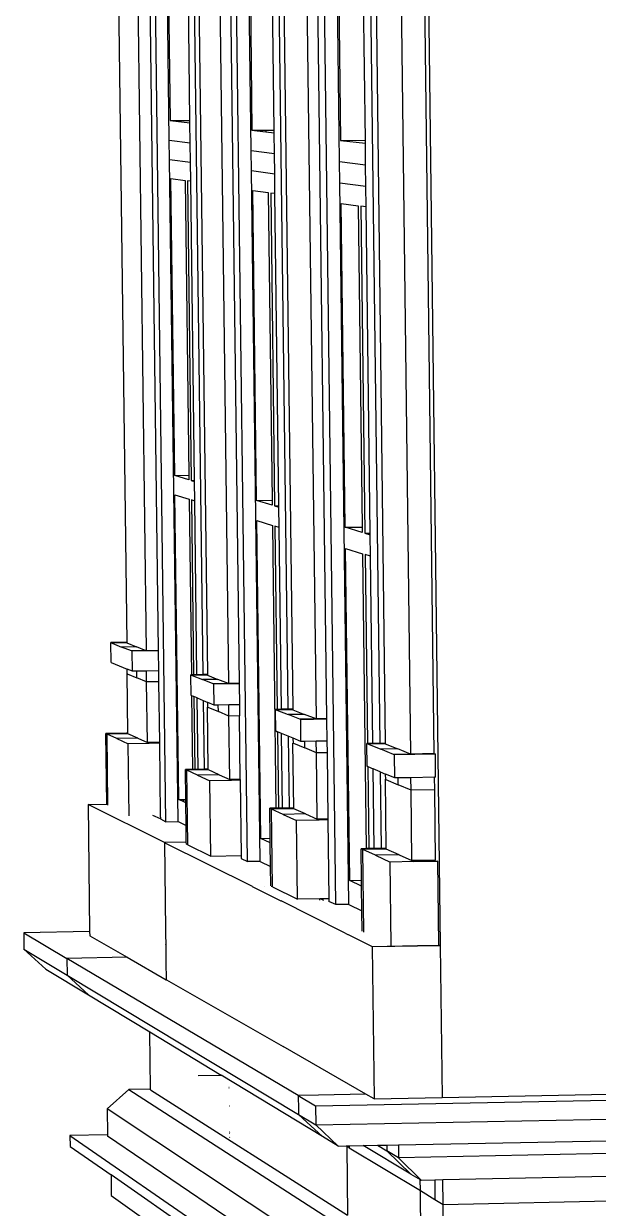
# Model space of a CAD drawing. Extents: x -106 to 80, y -44 to 65.
# Drawn here: x -96.5 to -90.62, y -5.99 to 6.14 of the extents above; entities that cross this region are included whole.
import ezdxf

# ---------------------------------------------------------------- set-up
doc = ezdxf.new("R2010")
doc.units = 0
doc.layers.get('0').update_dxf_attribs({"linetype": 'CONTINUOUS'})

msp = doc.modelspace()

# ---------------------------------------------------------------- linework, layer by layer
for p, q in [((-92.632, 28.883), (-92.235, -3.3)), ((-92.989, 9.739), (-92.853, -1.229)), ((-93.927, 9.636), (-93.795, -0.879)), ((-94.792, 9.541), (-94.665, -0.525)), ((-95.042, -2.031), (-95.158, 7.083)), ((-95.008, 4.95), (-95.035, 7.081)), ((-94.207, -2.439), (-94.327, 7.069)), ((-94.171, 4.844), (-94.199, 7.067)), ((-93.304, -2.88), (-93.428, 7.055)), ((-93.265, 4.73), (-93.294, 7.052)), ((-92.899, 6.996), (-92.797, -1.228)), ((-92.641, 6.991), (-92.538, -1.338)), ((-92.295, -1.334), (-92.398, 6.992)), ((-95.533, 6.904), (-95.443, -0.195)), ((-95.335, 6.898), (-95.244, -0.28)), ((-95.214, 6.898), (-95.122, -0.279)), ((-95.022, 6.893), (-94.999, 5.15)), ((-94.797, 5.151), (-94.819, 6.887)), ((-94.712, 6.884), (-94.618, -0.524)), ((-94.496, 6.879), (-94.401, -0.617)), ((-94.388, 6.879), (-94.293, -0.615)), ((-94.184, 6.871), (-94.162, 5.052)), ((-93.935, 5.053), (-93.958, 6.865)), ((-93.84, 6.859), (-93.743, -0.878)), ((-93.604, 6.853), (-93.506, -0.979)), ((-93.495, 6.853), (-93.397, -0.978)), ((-93.279, 6.847), (-93.255, 4.947)), ((-93.001, 4.948), (-93.025, 6.841)), ((-94.999, 5.15), (-94.797, 5.151)), ((-94.999, 5.15), (-94.797, 5.126)), ((-94.797, 5.126), (-94.797, 5.151)), ((-94.794, 4.923), (-94.797, 5.126)), ((-94.162, 5.052), (-94.109, 5.053)), ((-94.162, 5.052), (-94.109, 5.046)), ((-94.109, 5.046), (-94.109, 5.053)), ((-94.109, 5.053), (-94.022, 5.053)), ((-94.109, 5.046), (-94.021, 5.036)), ((-94.022, 5.053), (-94.021, 5.036)), ((-94.022, 5.053), (-93.935, 5.053)), ((-94.021, 5.036), (-93.935, 5.026)), ((-93.935, 5.026), (-93.935, 5.053)), ((-93.932, 4.814), (-93.935, 5.026)), ((-95.008, 4.95), (-94.794, 4.923)), ((-95.005, 4.752), (-95.008, 4.95)), ((-94.791, 4.723), (-94.794, 4.923)), ((-93.255, 4.947), (-93.001, 4.948)), ((-93.255, 4.947), (-93.001, 4.918)), ((-93.001, 4.918), (-93.001, 4.948)), ((-92.998, 4.696), (-93.001, 4.918)), ((-94.919, -2.029), (-95.005, 4.752)), ((-95.005, 4.752), (-94.791, 4.723)), ((-94.171, 4.844), (-93.932, 4.814)), ((-94.168, 4.638), (-94.171, 4.844)), ((-93.929, 4.605), (-93.932, 4.814)), ((-94.789, 4.528), (-94.791, 4.723)), ((-94.079, -2.437), (-94.168, 4.638)), ((-94.168, 4.638), (-93.929, 4.605)), ((-93.265, 4.73), (-92.998, 4.696)), ((-93.263, 4.514), (-93.265, 4.73)), ((-92.996, 4.477), (-92.998, 4.696)), ((-94.992, 4.558), (-94.846, 4.537)), ((-94.953, 1.515), (-94.992, 4.558)), ((-94.846, 4.537), (-94.808, 1.517)), ((-94.823, 4.533), (-94.784, 1.464)), ((-94.789, 4.528), (-94.823, 4.533)), ((-94.75, 1.464), (-94.789, 4.528)), ((-93.927, 4.402), (-93.929, 4.605)), ((-93.171, -2.878), (-93.263, 4.514)), ((-93.263, 4.514), (-92.996, 4.477)), ((-94.114, 1.26), (-94.154, 4.435)), ((-94.154, 4.435), (-93.995, 4.412)), ((-93.995, 4.412), (-93.956, 1.262)), ((-93.97, 4.408), (-93.93, 1.204)), ((-93.927, 4.402), (-93.97, 4.408)), ((-93.887, 1.205), (-93.927, 4.402)), ((-92.993, 4.265), (-92.996, 4.477)), ((-93.247, 4.302), (-93.074, 4.277)), ((-93.206, 0.985), (-93.247, 4.302)), ((-93.074, 4.277), (-93.033, 0.986)), ((-93.046, 4.273), (-93.005, 0.923)), ((-92.993, 4.265), (-93.046, 4.273)), ((-92.951, 0.924), (-92.993, 4.265)), ((-94.953, 1.515), (-94.808, 1.517)), ((-94.808, 1.471), (-94.953, 1.515)), ((-94.808, 1.517), (-94.808, 1.471)), ((-94.784, 1.464), (-94.75, 1.464)), ((-94.784, 1.464), (-94.75, 1.453)), ((-94.75, 1.453), (-94.75, 1.464)), ((-94.748, 1.253), (-94.75, 1.453)), ((-94.911, -1.804), (-94.951, 1.317)), ((-94.951, 1.317), (-94.805, 1.271)), ((-94.805, 1.271), (-94.782, -0.527)), ((-94.748, 1.253), (-94.782, 1.264)), ((-94.782, 1.264), (-94.759, -0.526)), ((-94.725, -0.526), (-94.748, 1.253)), ((-94.114, 1.26), (-93.956, 1.262)), ((-93.955, 1.212), (-94.114, 1.26)), ((-93.956, 1.262), (-93.955, 1.212)), ((-93.93, 1.204), (-93.887, 1.205)), ((-93.93, 1.204), (-93.887, 1.191)), ((-93.887, 1.191), (-93.887, 1.205)), ((-93.884, 0.982), (-93.887, 1.191)), ((-94.07, -2.202), (-94.111, 1.053)), ((-94.111, 1.053), (-93.953, 1.003)), ((-93.953, 1.003), (-93.916, -1.893)), ((-93.927, 0.995), (-93.903, -0.881)), ((-93.884, 0.982), (-93.927, 0.995)), ((-93.861, -0.88), (-93.884, 0.982)), ((-93.206, 0.985), (-93.033, 0.986)), ((-93.033, 0.932), (-93.206, 0.985)), ((-93.033, 0.986), (-93.033, 0.932)), ((-93.005, 0.923), (-92.951, 0.924)), ((-93.005, 0.923), (-92.951, 0.907)), ((-92.951, 0.907), (-92.951, 0.924)), ((-92.948, 0.688), (-92.951, 0.907)), ((-93.161, -2.633), (-93.203, 0.768)), ((-93.203, 0.768), (-93.03, 0.714)), ((-93.03, 0.714), (-92.992, -2.307)), ((-92.948, 0.688), (-93.002, 0.705)), ((-93.002, 0.705), (-92.978, -1.23)), ((-92.925, -1.23), (-92.948, 0.688)), ((-95.443, -0.195), (-95.606, -0.197)), ((-95.603, -0.4), (-95.606, -0.197)), ((-95.606, -0.197), (-95.594, -0.202)), ((-95.443, -0.2), (-95.594, -0.202)), ((-95.594, -0.202), (-95.496, -0.242)), ((-95.344, -0.24), (-95.496, -0.242)), ((-95.396, -0.282), (-95.496, -0.242)), ((-95.443, -0.195), (-95.443, -0.2)), ((-95.443, -0.2), (-95.344, -0.24)), ((-95.244, -0.28), (-95.344, -0.24)), ((-95.244, -0.28), (-95.396, -0.282)), ((-95.388, -0.286), (-95.396, -0.282)), ((-95.122, -0.282), (-95.388, -0.286)), ((-95.386, -0.49), (-95.388, -0.286)), ((-95.122, -0.279), (-95.244, -0.28)), ((-95.122, -0.279), (-95.122, -0.282)), ((-95.122, -0.282), (-95.12, -0.486)), ((-95.603, -0.4), (-95.439, -0.468)), ((-95.439, -0.515), (-95.439, -0.468)), ((-95.386, -0.49), (-95.439, -0.468)), ((-95.441, -0.514), (-95.439, -0.515)), ((-95.434, -1.124), (-95.441, -0.514)), ((-95.439, -0.515), (-95.34, -0.556)), ((-95.341, -0.489), (-95.386, -0.49)), ((-95.241, -0.488), (-95.341, -0.489)), ((-95.34, -0.556), (-95.341, -0.489)), ((-95.24, -0.598), (-95.34, -0.556)), ((-95.12, -0.486), (-95.241, -0.488)), ((-95.24, -0.598), (-95.241, -0.488)), ((-95.118, -0.597), (-95.24, -0.598)), ((-95.232, -1.221), (-95.24, -0.598)), ((-95.12, -0.486), (-95.118, -0.597)), ((-95.118, -0.597), (-95.11, -1.22)), ((-94.786, -0.738), (-94.788, -0.527)), ((-94.788, -0.527), (-94.775, -0.532)), ((-94.782, -0.527), (-94.788, -0.527)), ((-94.759, -0.526), (-94.782, -0.527)), ((-94.618, -0.53), (-94.775, -0.532)), ((-94.775, -0.532), (-94.668, -0.575)), ((-94.725, -0.526), (-94.759, -0.526)), ((-94.665, -0.525), (-94.725, -0.526)), ((-94.51, -0.573), (-94.668, -0.575)), ((-94.56, -0.619), (-94.668, -0.575)), ((-94.618, -0.524), (-94.665, -0.525)), ((-94.618, -0.524), (-94.618, -0.53)), ((-94.618, -0.53), (-94.51, -0.573)), ((-94.401, -0.617), (-94.51, -0.573)), ((-94.401, -0.617), (-94.56, -0.619)), ((-94.551, -0.623), (-94.56, -0.619)), ((-94.293, -0.619), (-94.551, -0.623)), ((-94.549, -0.836), (-94.551, -0.623)), ((-94.293, -0.615), (-94.401, -0.617)), ((-94.293, -0.615), (-94.293, -0.619)), ((-94.293, -0.619), (-94.291, -0.833)), ((-94.78, -0.74), (-94.786, -0.738)), ((-94.78, -0.74), (-94.77, -1.496)), ((-94.78, -0.74), (-94.756, -0.75)), ((-94.756, -0.75), (-94.747, -1.496)), ((-94.722, -0.764), (-94.756, -0.75)), ((-94.713, -1.495), (-94.722, -0.764)), ((-94.722, -0.764), (-94.661, -0.789)), ((-94.661, -0.789), (-94.652, -1.494)), ((-94.661, -0.789), (-94.614, -0.809)), ((-94.614, -0.858), (-94.614, -0.809)), ((-94.549, -0.836), (-94.614, -0.809)), ((-94.507, -0.836), (-94.549, -0.836)), ((-94.398, -0.834), (-94.507, -0.836)), ((-94.506, -0.903), (-94.507, -0.836)), ((-94.291, -0.833), (-94.398, -0.834)), ((-94.397, -0.949), (-94.398, -0.834)), ((-94.291, -0.833), (-94.289, -0.947)), ((-94.617, -0.857), (-94.614, -0.858)), ((-94.609, -1.494), (-94.617, -0.857)), ((-94.614, -0.858), (-94.506, -0.903)), ((-94.397, -0.949), (-94.506, -0.903)), ((-94.289, -0.947), (-94.397, -0.949)), ((-94.389, -1.6), (-94.397, -0.949)), ((-94.281, -1.598), (-94.289, -0.947)), ((-93.918, -1.101), (-93.921, -0.881)), ((-93.921, -0.881), (-93.907, -0.887)), ((-93.903, -0.881), (-93.921, -0.881)), ((-93.743, -0.884), (-93.907, -0.887)), ((-93.907, -0.887), (-93.79, -0.934)), ((-93.861, -0.88), (-93.903, -0.881)), ((-93.795, -0.879), (-93.861, -0.88)), ((-93.743, -0.878), (-93.795, -0.879)), ((-93.625, -0.932), (-93.79, -0.934)), ((-93.672, -0.982), (-93.79, -0.934)), ((-93.743, -0.878), (-93.743, -0.884)), ((-93.743, -0.884), (-93.625, -0.932)), ((-93.506, -0.979), (-93.625, -0.932)), ((-93.506, -0.979), (-93.672, -0.982)), ((-93.663, -0.986), (-93.672, -0.982)), ((-93.397, -0.982), (-93.663, -0.986)), ((-93.66, -1.209), (-93.663, -0.986)), ((-93.397, -0.978), (-93.506, -0.979)), ((-93.397, -0.978), (-93.397, -0.982)), ((-93.397, -0.982), (-93.394, -1.205)), ((-95.447, -1.124), (-95.658, -1.128)), ((-95.645, -1.134), (-95.658, -1.128)), ((-95.649, -1.851), (-95.658, -1.128)), ((-95.433, -1.13), (-95.645, -1.134)), ((-95.544, -1.179), (-95.645, -1.134)), ((-95.636, -1.863), (-95.645, -1.134)), ((-95.332, -1.176), (-95.544, -1.179)), ((-95.544, -1.179), (-95.429, -1.232)), ((-95.434, -1.124), (-95.447, -1.124)), ((-95.433, -1.13), (-95.447, -1.124)), ((-95.433, -1.13), (-95.434, -1.124)), ((-95.332, -1.176), (-95.433, -1.13)), ((-95.332, -1.176), (-95.232, -1.221)), ((-93.918, -1.101), (-93.901, -1.109)), ((-93.901, -1.109), (-93.891, -1.893)), ((-93.858, -1.126), (-93.901, -1.109)), ((-93.848, -1.892), (-93.858, -1.126)), ((-93.791, -1.154), (-93.858, -1.126)), ((-93.791, -1.154), (-93.782, -1.891)), ((-93.739, -1.176), (-93.791, -1.154)), ((-93.738, -1.227), (-93.739, -1.176)), ((-93.66, -1.209), (-93.739, -1.176)), ((-93.622, -1.208), (-93.66, -1.209)), ((-93.503, -1.206), (-93.622, -1.208)), ((-93.621, -1.276), (-93.622, -1.208)), ((-93.394, -1.205), (-93.503, -1.206)), ((-93.502, -1.326), (-93.503, -1.206)), ((-93.394, -1.205), (-93.393, -1.325)), ((-95.216, -1.229), (-95.429, -1.232)), ((-95.42, -1.97), (-95.429, -1.232)), ((-95.221, -1.221), (-95.232, -1.221)), ((-95.221, -1.226), (-95.232, -1.221)), ((-95.11, -1.22), (-95.221, -1.221)), ((-95.221, -1.226), (-95.221, -1.221)), ((-95.216, -1.229), (-95.221, -1.226)), ((-95.11, -1.227), (-95.216, -1.229)), ((-95.11, -1.227), (-95.216, -1.229)), ((-95.119, -1.227), (-95.119, -1.22)), ((-95.11, -1.22), (-95.11, -1.227)), ((-95.11, -1.227), (-95.101, -1.964)), ((-93.742, -1.226), (-93.738, -1.227)), ((-93.733, -1.891), (-93.742, -1.226)), ((-93.738, -1.227), (-93.621, -1.276)), ((-93.502, -1.326), (-93.621, -1.276)), ((-93.393, -1.325), (-93.502, -1.326)), ((-93.493, -2.006), (-93.502, -1.326)), ((-93.393, -1.325), (-93.384, -2.004)), ((-92.978, -1.23), (-92.984, -1.231)), ((-92.981, -1.465), (-92.984, -1.231)), ((-92.984, -1.231), (-92.968, -1.237)), ((-92.925, -1.23), (-92.978, -1.23)), ((-92.797, -1.234), (-92.968, -1.237)), ((-92.968, -1.237), (-92.841, -1.288)), ((-92.853, -1.229), (-92.925, -1.23)), ((-92.797, -1.228), (-92.853, -1.229)), ((-92.668, -1.286), (-92.841, -1.288)), ((-92.711, -1.341), (-92.841, -1.288)), ((-92.797, -1.228), (-92.797, -1.234)), ((-92.797, -1.234), (-92.668, -1.286)), ((-92.538, -1.338), (-92.668, -1.286)), ((-92.295, -1.334), (-92.538, -1.338)), ((-92.295, -1.334), (-92.284, -1.339)), ((-92.538, -1.338), (-92.711, -1.341)), ((-92.701, -1.345), (-92.711, -1.341)), ((-92.284, -1.339), (-92.701, -1.345)), ((-92.698, -1.582), (-92.701, -1.345)), ((-92.281, -1.576), (-92.284, -1.339)), ((-94.77, -1.496), (-94.843, -1.497)), ((-94.829, -1.504), (-94.843, -1.497)), ((-94.839, -1.803), (-94.843, -1.497)), ((-94.608, -1.5), (-94.829, -1.504)), ((-94.719, -1.554), (-94.829, -1.504)), ((-94.819, -2.267), (-94.829, -1.504)), ((-94.747, -1.496), (-94.77, -1.496)), ((-94.713, -1.495), (-94.747, -1.496)), ((-94.498, -1.55), (-94.719, -1.554)), ((-94.719, -1.554), (-94.594, -1.611)), ((-94.652, -1.494), (-94.713, -1.495)), ((-94.623, -1.494), (-94.652, -1.494)), ((-94.609, -1.494), (-94.623, -1.494)), ((-94.608, -1.5), (-94.623, -1.494)), ((-94.608, -1.5), (-94.609, -1.494)), ((-94.498, -1.55), (-94.608, -1.5)), ((-94.498, -1.55), (-94.389, -1.6)), ((-92.975, -1.467), (-92.981, -1.465)), ((-92.975, -1.467), (-92.964, -2.307)), ((-92.975, -1.467), (-92.921, -1.489)), ((-92.911, -2.306), (-92.921, -1.489)), ((-92.849, -1.52), (-92.921, -1.489)), ((-92.849, -1.52), (-92.839, -2.304)), ((-92.849, -1.52), (-92.793, -1.543)), ((-92.792, -1.599), (-92.793, -1.543)), ((-92.698, -1.582), (-92.793, -1.543)), ((-92.292, -1.576), (-92.535, -1.58)), ((-92.291, -1.703), (-92.292, -1.576)), ((-92.281, -1.576), (-92.292, -1.576)), ((-94.371, -1.608), (-94.594, -1.611)), ((-94.584, -2.384), (-94.594, -1.611)), ((-94.387, -1.6), (-94.389, -1.6)), ((-94.387, -1.6), (-94.389, -1.6)), ((-94.281, -1.598), (-94.387, -1.6)), ((-94.387, -1.6), (-94.387, -1.6)), ((-94.371, -1.608), (-94.387, -1.6)), ((-94.281, -1.606), (-94.371, -1.608)), ((-94.281, -1.606), (-94.371, -1.608)), ((-94.281, -1.598), (-94.281, -1.606)), ((-94.281, -1.606), (-94.271, -2.378)), ((-92.796, -1.597), (-92.792, -1.599)), ((-92.787, -2.304), (-92.796, -1.597)), ((-92.792, -1.599), (-92.664, -1.653)), ((-92.664, -1.582), (-92.698, -1.582)), ((-92.535, -1.58), (-92.664, -1.582)), ((-92.664, -1.653), (-92.664, -1.582)), ((-92.533, -1.707), (-92.664, -1.653)), ((-92.533, -1.707), (-92.535, -1.58)), ((-94.911, -1.804), (-94.861, -1.803)), ((-94.86, -1.828), (-94.911, -1.804)), ((-94.86, -1.828), (-94.861, -1.803)), ((-94.861, -1.803), (-94.839, -1.803)), ((-94.839, -1.838), (-94.839, -1.803)), ((-92.291, -1.703), (-92.533, -1.707)), ((-92.524, -2.43), (-92.533, -1.707)), ((-92.282, -2.426), (-92.291, -1.703)), ((-95.84, -1.854), (-95.649, -1.851)), ((-95.84, -1.854), (-95.824, -3.157)), ((-95.058, -2.245), (-95.84, -1.854)), ((-95.649, -1.856), (-95.649, -1.851)), ((-94.839, -1.838), (-94.86, -1.828)), ((-94.836, -2.069), (-94.839, -1.838)), ((-93.916, -1.893), (-93.979, -1.894)), ((-93.963, -1.902), (-93.979, -1.894)), ((-93.975, -2.201), (-93.979, -1.894)), ((-93.733, -1.898), (-93.963, -1.902)), ((-93.844, -1.956), (-93.963, -1.902)), ((-93.953, -2.699), (-93.963, -1.902)), ((-93.891, -1.893), (-93.916, -1.893)), ((-93.848, -1.892), (-93.891, -1.893)), ((-93.782, -1.891), (-93.848, -1.892)), ((-93.749, -1.891), (-93.782, -1.891)), ((-93.733, -1.891), (-93.749, -1.891)), ((-93.733, -1.898), (-93.749, -1.891)), ((-93.733, -1.898), (-93.733, -1.891)), ((-93.612, -1.952), (-93.733, -1.898)), ((-95.1, -2.002), (-95.176, -1.966)), ((-95.101, -1.964), (-95.1, -2.002)), ((-95.1, -2.002), (-95.042, -2.031)), ((-95.042, -2.031), (-94.919, -2.029)), ((-94.919, -2.029), (-94.836, -2.069)), ((-93.612, -1.952), (-93.844, -1.956)), ((-93.844, -1.956), (-93.707, -2.019)), ((-93.474, -2.015), (-93.707, -2.019)), ((-93.697, -2.826), (-93.707, -2.019)), ((-93.612, -1.952), (-93.493, -2.006)), ((-93.384, -2.004), (-93.493, -2.006)), ((-93.474, -2.015), (-93.493, -2.006)), ((-93.384, -2.013), (-93.474, -2.015)), ((-93.384, -2.013), (-93.474, -2.015)), ((-93.384, -2.004), (-93.384, -2.013)), ((-93.384, -2.013), (-93.374, -2.82)), ((-94.834, -2.241), (-94.836, -2.069)), ((-94.834, -2.241), (-95.058, -2.245)), ((-95.058, -2.245), (-95.047, -3.143)), ((-94.158, -2.696), (-95.056, -2.247)), ((-94.974, -2.288), (-94.974, -2.29)), ((-94.833, -2.26), (-94.834, -2.241)), ((-94.819, -2.267), (-94.833, -2.26)), ((-94.819, -2.267), (-94.584, -2.384)), ((-94.07, -2.202), (-93.975, -2.201)), ((-93.974, -2.248), (-94.07, -2.202)), ((-93.974, -2.248), (-93.975, -2.201)), ((-93.971, -2.489), (-93.974, -2.248)), ((-92.839, -2.304), (-92.911, -2.306)), ((-92.804, -2.304), (-92.839, -2.304)), ((-92.787, -2.304), (-92.804, -2.304)), ((-92.787, -2.312), (-92.804, -2.304)), ((-92.787, -2.312), (-92.787, -2.304)), ((-94.584, -2.384), (-94.271, -2.378)), ((-94.271, -2.378), (-94.271, -2.408)), ((-94.271, -2.408), (-94.207, -2.439)), ((-92.992, -2.307), (-93.044, -2.308)), ((-93.027, -2.316), (-93.044, -2.308)), ((-93.04, -2.631), (-93.044, -2.308)), ((-92.787, -2.312), (-93.027, -2.316)), ((-92.896, -2.375), (-93.027, -2.316)), ((-93.016, -3.161), (-93.027, -2.316)), ((-92.964, -2.307), (-92.992, -2.307)), ((-92.911, -2.306), (-92.964, -2.307)), ((-92.655, -2.371), (-92.896, -2.375)), ((-92.896, -2.375), (-92.746, -2.444)), ((-92.655, -2.371), (-92.787, -2.312)), ((-92.655, -2.371), (-92.524, -2.43)), ((-92.282, -2.426), (-92.524, -2.43)), ((-94.079, -2.437), (-94.207, -2.439)), ((-94.079, -2.437), (-93.971, -2.489)), ((-93.969, -2.689), (-93.971, -2.489)), ((-92.503, -2.439), (-92.746, -2.444)), ((-92.736, -3.3), (-92.746, -2.444)), ((-92.503, -2.439), (-92.524, -2.43)), ((-92.503, -2.439), (-92.26, -2.435)), ((-92.26, -2.435), (-92.503, -2.439)), ((-92.413, -2.438), (-92.413, -2.428)), ((-92.25, -3.293), (-92.26, -2.435)), ((-93.161, -2.633), (-93.04, -2.631)), ((-93.039, -2.691), (-93.161, -2.633)), ((-93.039, -2.691), (-93.04, -2.631)), ((-93.863, -2.846), (-94.158, -2.698)), ((-94.029, -2.696), (-94.029, -2.694)), ((-93.953, -2.699), (-93.964, -2.693)), ((-93.953, -2.699), (-93.697, -2.826)), ((-93.036, -2.944), (-93.039, -2.691)), ((-93.866, -2.842), (-93.863, -2.843)), ((-93.863, -2.843), (-93.863, -2.846)), ((-93.228, -3.161), (-93.863, -2.843)), ((-93.468, -2.822), (-93.697, -2.826)), ((-93.468, -2.835), (-93.468, -2.822)), ((-93.456, -2.822), (-93.468, -2.822)), ((-93.374, -2.82), (-93.456, -2.822)), ((-93.456, -2.822), (-93.43, -2.834)), ((-93.374, -2.82), (-93.374, -2.847)), ((-93.304, -2.88), (-93.374, -2.847)), ((-93.171, -2.878), (-93.304, -2.88)), ((-93.171, -2.878), (-93.036, -2.944)), ((-93.033, -3.153), (-93.036, -2.944)), ((-95.044, -3.143), (-95.047, -3.143)), ((-95.047, -3.143), (-95.047, -3.186)), ((-95.824, -3.157), (-96.499, -3.169)), ((-96.499, -3.169), (-96.497, -3.337)), ((-96.499, -3.169), (-96.057, -3.432)), ((-95.824, -3.157), (-95.823, -3.201)), ((-95.823, -3.201), (-95.44, -3.42)), ((-95.044, -3.186), (-95.047, -3.186)), ((-95.047, -3.186), (-95.045, -3.286)), ((-93.178, -3.189), (-93.228, -3.164)), ((-93.178, -3.186), (-92.93, -3.31)), ((-93.178, -3.186), (-93.178, -3.189)), ((-96.497, -3.337), (-96.271, -3.54)), ((-96.497, -3.337), (-96.055, -3.603)), ((-95.043, -3.288), (-95.045, -3.286)), ((-95.045, -3.286), (-95.044, -3.413)), ((-92.93, -3.31), (-92.468, -3.303)), ((-92.468, -3.304), (-92.93, -3.313)), ((-92.93, -3.313), (-92.93, -3.31)), ((-92.93, -3.313), (-92.911, -4.869)), ((-92.468, -3.303), (-92.235, -3.3)), ((-92.235, -3.3), (-92.468, -3.304)), ((-92.468, -3.304), (-92.468, -3.303)), ((-92.25, -3.293), (-92.235, -3.3)), ((-92.235, -3.3), (-92.216, -4.854)), ((-95.44, -3.42), (-96.057, -3.432)), ((-96.057, -3.432), (-96.055, -3.603)), ((-93.688, -4.835), (-96.057, -3.432)), ((-95.44, -3.42), (-95.041, -3.649)), ((-95.041, -3.413), (-95.044, -3.413)), ((-95.044, -3.413), (-95.043, -3.465)), ((-95.04, -3.466), (-95.043, -3.465)), ((-95.043, -3.465), (-95.041, -3.649)), ((-96.271, -3.54), (-95.836, -3.803)), ((-96.055, -3.603), (-95.836, -3.803)), ((-96.055, -3.603), (-93.686, -5.029)), ((-95.041, -3.649), (-95.038, -3.649)), ((-95.038, -3.65), (-93.844, -4.334)), ((-95.836, -3.803), (-95.207, -4.184)), ((-95.2, -4.769), (-95.207, -4.184)), ((-95.207, -4.184), (-94.477, -4.627)), ((-92.995, -4.821), (-93.844, -4.334)), ((-94.714, -4.632), (-94.477, -4.627)), ((-93.44, -5.255), (-94.477, -4.627)), ((-95.424, -4.774), (-95.645, -4.973)), ((-95.2, -4.769), (-95.424, -4.774)), ((-95.424, -4.774), (-92.522, -6.642)), ((-95.2, -4.778), (-95.2, -4.769)), ((-95.2, -4.778), (-93.183, -6.061)), ((-94.396, -4.752), (-94.399, -4.752)), ((-94.396, -4.761), (-94.398, -4.761)), ((-93.479, -4.831), (-93.688, -4.835)), ((-93.688, -4.835), (-93.511, -4.941)), ((-93.688, -4.835), (-93.688, -4.835)), ((-93.688, -4.835), (-93.688, -4.862)), ((-93.688, -4.835), (-93.688, -4.862)), ((-92.995, -4.821), (-93.479, -4.831)), ((-93.479, -4.831), (-93.479, -4.831)), ((-92.911, -4.869), (-92.995, -4.821)), ((-92.216, -4.854), (-89.453, -4.801)), ((-95.645, -4.973), (-95.642, -5.237)), ((-92.761, -6.883), (-95.645, -4.973)), ((-94.393, -4.946), (-94.396, -4.946)), ((-93.688, -4.862), (-93.688, -4.862)), ((-93.688, -4.862), (-93.687, -4.95)), ((-93.687, -4.95), (-93.687, -4.95)), ((-93.687, -4.95), (-93.686, -5.029)), ((-93.687, -4.95), (-93.686, -5.029)), ((-93.511, -4.941), (-90.038, -4.874)), ((-93.511, -4.941), (-93.509, -5.136)), ((-92.911, -4.869), (-92.216, -4.854)), ((-92.216, -4.854), (-92.216, -4.854)), ((-93.686, -5.029), (-93.509, -5.136)), ((-93.686, -5.029), (-93.6, -5.108)), ((-93.686, -5.029), (-93.686, -5.029)), ((-93.509, -5.136), (-90.035, -5.068)), ((-94.39, -5.209), (-94.393, -5.21)), ((-93.6, -5.108), (-93.6, -5.108)), ((-93.6, -5.108), (-93.44, -5.255)), ((-93.509, -5.136), (-93.278, -5.353)), ((-95.642, -5.237), (-96.025, -5.245)), ((-96.025, -5.245), (-96.024, -5.357)), ((-96.025, -5.245), (-93.173, -7.216)), ((-95.642, -5.237), (-95.642, -5.252)), ((-92.757, -7.205), (-95.642, -5.252)), ((-94.39, -5.225), (-94.393, -5.225)), ((-94.389, -5.264), (-94.392, -5.262)), ((-93.278, -5.353), (-93.44, -5.255)), ((-92.662, -5.341), (-89.808, -5.284)), ((-96.024, -5.357), (-95.605, -5.649)), ((-93.278, -5.353), (-93.197, -5.351)), ((-93.197, -5.351), (-93.192, -5.354)), ((-93.197, -5.351), (-93.192, -5.351)), ((-93.192, -5.351), (-93.192, -5.354)), ((-93.192, -5.351), (-93.166, -5.351)), ((-93.192, -5.354), (-93.183, -6.061)), ((-93.166, -5.37), (-93.192, -5.354)), ((-93.166, -5.351), (-93.022, -5.348)), ((-93.166, -5.351), (-93.166, -5.37)), ((-93.166, -5.37), (-92.437, -5.809)), ((-93.022, -5.348), (-92.875, -5.345)), ((-92.534, -5.64), (-93.022, -5.348)), ((-92.875, -5.345), (-92.78, -5.343)), ((-92.875, -5.345), (-92.78, -5.402)), ((-92.78, -5.343), (-92.662, -5.341)), ((-92.78, -5.343), (-92.78, -5.345)), ((-92.78, -5.343), (-92.78, -5.345)), ((-92.78, -5.343), (-92.78, -5.343)), ((-92.78, -5.345), (-92.78, -5.345)), ((-92.78, -5.345), (-92.78, -5.402)), ((-92.78, -5.345), (-92.78, -5.402)), ((-92.66, -5.473), (-92.78, -5.402)), ((-92.78, -5.402), (-92.78, -5.402)), ((-92.78, -5.402), (-92.534, -5.64)), ((-92.662, -5.341), (-92.66, -5.473)), ((-89.235, -5.403), (-92.66, -5.473)), ((-92.66, -5.473), (-92.431, -5.701)), ((-95.605, -5.649), (-95.602, -5.861)), ((-93.171, -7.345), (-95.605, -5.649)), ((-92.534, -5.64), (-92.439, -5.697)), ((-92.437, -5.809), (-92.439, -5.697)), ((-92.439, -5.697), (-92.431, -5.701)), ((-92.431, -5.701), (-92.291, -5.698)), ((-92.291, -5.698), (-92.206, -5.697)), ((-92.291, -5.698), (-92.289, -5.899)), ((-92.206, -5.697), (-89.099, -5.633)), ((-92.203, -5.951), (-92.206, -5.697)), ((-92.428, -6.542), (-92.437, -5.809)), ((-92.437, -5.809), (-92.289, -5.899)), ((-95.602, -5.861), (-95.22, -6.132)), ((-92.289, -5.899), (-92.203, -5.951)), ((-92.203, -5.951), (-89.096, -5.886)), ((-92.194, -6.691), (-92.203, -5.951))]:
    msp.add_line(p, q)

doc.saveas('drawing.dxf')
